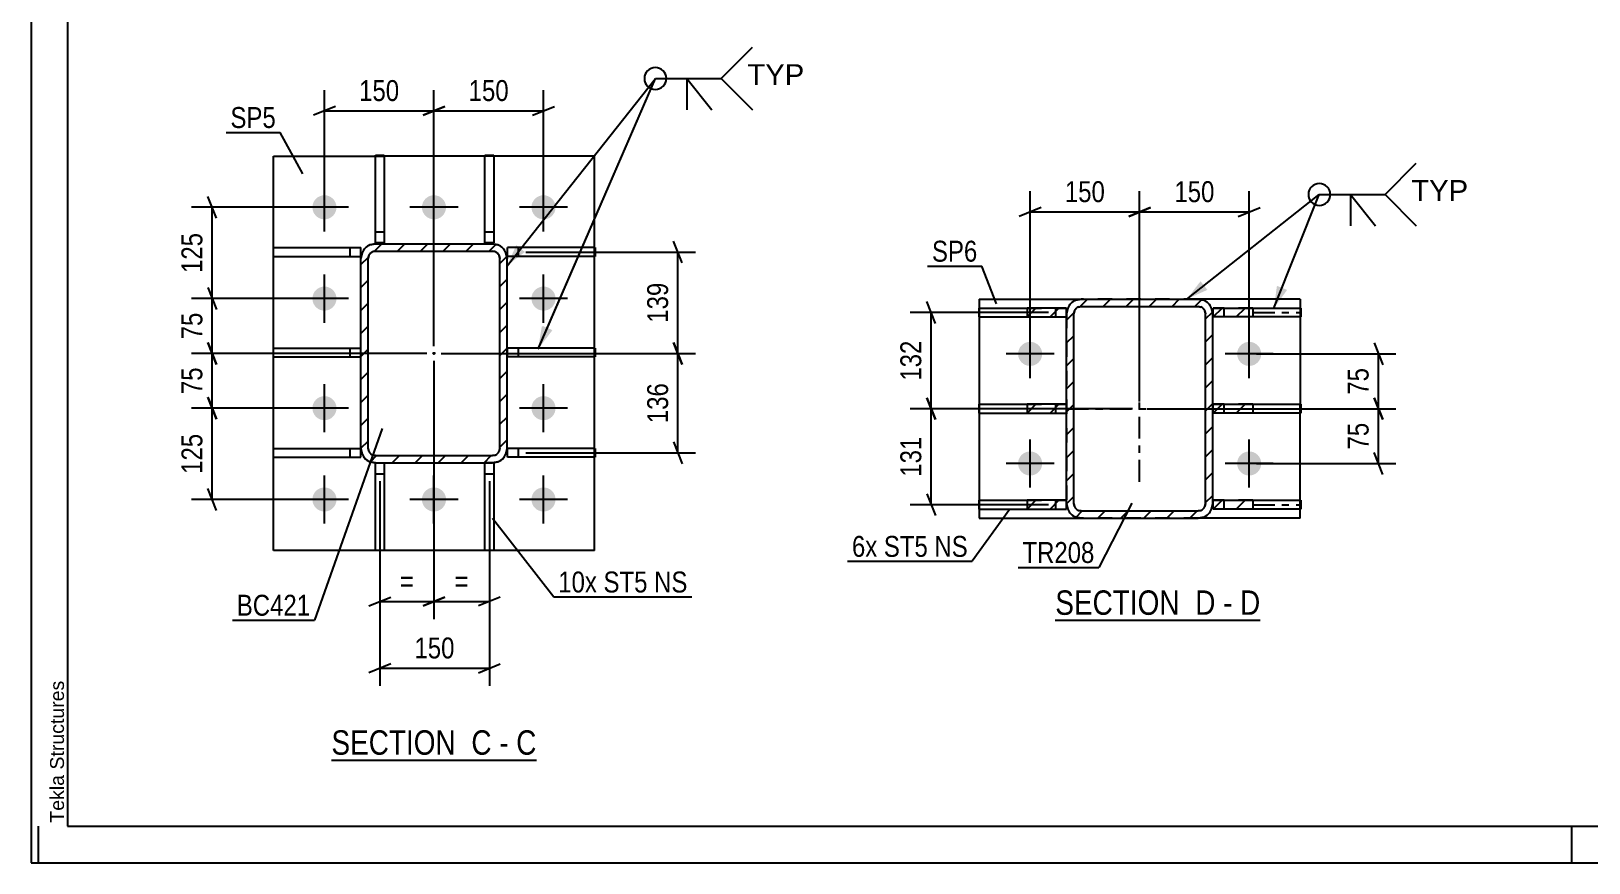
# Model space of a CAD drawing. Header units: millimetres. Extents: x -76 to 765, y -395 to 199.
# Drawn here: x -76 to 137.3, y -395 to -281.1 of the extents above; entities that cross this region are included whole.
import ezdxf

# ---------------------------------------------------------------- set-up
doc = ezdxf.new("R2010")
doc.units = ezdxf.units.MM
doc.linetypes.add('DXK_LINE_DOT2', pattern=[3.9198, 1.9599, -1.9599])
doc.linetypes.add('DXK_LINE_DOT3', pattern=[5.9187, 2.979, -0.9799, 0.9799, -0.9799])
doc.styles.add('Arial', font='ARIAL.TTF', dxfattribs={"height": 0.2})
doc.styles.add('Arial Narrow', font='ARIALN.TTF', dxfattribs={"height": 0.2})

# ---------------------------------------------------------------- blocks, each defined once
blk = doc.blocks.new('Unknown-761551795-18 - 3110')
at = {"color": 6, "linetype": 'Continuous'}
blk.add_line((64.21, -361.8), (92.28, -361.8), dxfattribs=at)
at = {"color": 0, "linetype": 'Continuous'}
blk.add_wipeout([(82.32, -361.05), (82.32, -357.55), (64.21, -357.55), (64.21, -361.05)], dxfattribs=at)
at = {"color": 7, "linetype": 'Continuous', "style": 'Arial Narrow'}
blk.add_text('SECTION ', height=3.34, dxfattribs=at).set_placement((64.21, -361.05))
at = {"color": 0, "linetype": 'Continuous'}
blk.add_wipeout([(86.14, -361.05), (86.14, -357.55), (83.37, -357.55), (83.37, -361.05)], dxfattribs=at)
at = {"color": 7, "linetype": 'Continuous', "style": 'Arial Narrow'}
blk.add_text('D', height=3.34, dxfattribs=at).set_placement((83.37, -361.05))
at = {"color": 0, "linetype": 'Continuous'}
blk.add_wipeout([(88.46, -361.05), (88.46, -357.55), (87.19, -357.55), (87.19, -361.05)], dxfattribs=at)
at = {"color": 7, "linetype": 'Continuous', "style": 'Arial Narrow'}
blk.add_text('-', height=3.34, dxfattribs=at).set_placement((87.19, -361.05))
at = {"color": 0, "linetype": 'Continuous'}
blk.add_wipeout([(92.28, -361.05), (92.28, -357.55), (89.51, -357.55), (89.51, -361.05)], dxfattribs=at)
at = {"color": 7, "linetype": 'Continuous', "style": 'Arial Narrow'}
blk.add_text('D', height=3.34, dxfattribs=at).set_placement((89.51, -361.05))
blk = doc.blocks.new('Unknown-761551795-1132')
at = {"color": 5, "linetype": 'Continuous'}
for p, q in [((-76.05, 199), (-76.05, -395)), ((-71.05, 194), (-71.05, -390)), ((-75.05, -395), (-75.05, -390)), ((-71.05, -390), (759.95, -390)), ((134.95, -395), (134.95, -390)), ((-76.05, -395), (764.95, -395))]:
    blk.add_line(p, q, dxfattribs=at)
at = {"color": 174, "linetype": 'Continuous', "style": 'Arial'}
blk.add_text('Tekla Structures', height=1.9102, rotation=90, dxfattribs=at).set_placement((-71.55, -389.5))
blk = doc.blocks.new('Unknown-761551795-13 - 4339')
at = {"color": 6, "linetype": 'Continuous'}
blk.add_line((-34.92, -380.95), (-6.85, -380.95), dxfattribs=at)
at = {"color": 0, "linetype": 'Continuous'}
blk.add_wipeout([(-16.81, -380.2), (-16.81, -376.7), (-34.92, -376.7), (-34.92, -380.2)], dxfattribs=at)
at = {"color": 7, "linetype": 'Continuous', "style": 'Arial Narrow'}
blk.add_text('SECTION ', height=3.34, dxfattribs=at).set_placement((-34.92, -380.2))
at = {"color": 0, "linetype": 'Continuous'}
blk.add_wipeout([(-12.99, -380.2), (-12.99, -376.7), (-15.76, -376.7), (-15.76, -380.2)], dxfattribs=at)
at = {"color": 7, "linetype": 'Continuous', "style": 'Arial Narrow'}
blk.add_text('C', height=3.34, dxfattribs=at).set_placement((-15.76, -380.2))
at = {"color": 0, "linetype": 'Continuous'}
blk.add_wipeout([(-10.67, -380.2), (-10.67, -376.7), (-11.94, -376.7), (-11.94, -380.2)], dxfattribs=at)
at = {"color": 7, "linetype": 'Continuous', "style": 'Arial Narrow'}
blk.add_text('-', height=3.34, dxfattribs=at).set_placement((-11.94, -380.2))
at = {"color": 0, "linetype": 'Continuous'}
blk.add_wipeout([(-6.85, -380.2), (-6.85, -376.7), (-9.62, -376.7), (-9.62, -380.2)], dxfattribs=at)
at = {"color": 7, "linetype": 'Continuous', "style": 'Arial Narrow'}
blk.add_text('C', height=3.34, dxfattribs=at).set_placement((-9.62, -380.2))
blk = doc.blocks.new('Part-761551795-3158 - 3110')
at = {"linetype": 'Continuous'}
h = blk.add_hatch(dxfattribs=at)
h.set_pattern_fill('', scale=0.7, style=0, pattern_type=0)
h.set_pattern_definition([(45, (85.843, -333.4234), (-1.57154, 1.57154), [])])
h.paths.add_polyline_path([(85.84, -332.22), (85.84, -333.42), (91.27, -333.42), (91.27, -332.22)])
at = {"color": 7, "linetype": 'DXK_LINE_DOT2'}
for p, q in [((85.84, -333.42), (85.84, -332.22)), ((91.27, -332.22), (85.84, -332.22)), ((87.34, -333.42), (87.34, -332.22)), ((91.27, -333.42), (85.84, -333.42))]:
    blk.add_line(p, q, dxfattribs=at)
at = {"color": 2, "linetype": 'Continuous'}
for p, q in [((85.84, -333.42), (85.84, -332.22)), ((85.84, -332.22), (91.27, -332.22)), ((91.27, -332.22), (97.84, -332.22)), ((91.27, -332.22), (91.27, -333.42)), ((97.84, -332.22), (97.84, -333.42)), ((91.27, -333.42), (85.84, -333.42)), ((97.84, -333.42), (91.27, -333.42))]:
    blk.add_line(p, q, dxfattribs=at)
blk = doc.blocks.new('Part-761551795-3148 - 3110')
at = {"linetype": 'Continuous'}
h = blk.add_hatch(dxfattribs=at)
h.set_pattern_fill('', scale=0.7, style=0, pattern_type=0)
h.set_pattern_definition([(45, (85.843, -346.5734), (-1.57154, 1.57154), [])])
h.paths.add_polyline_path([(85.84, -345.37), (85.84, -346.57), (91.27, -346.57), (91.27, -345.37)])
at = {"color": 7, "linetype": 'DXK_LINE_DOT2'}
for p, q in [((85.84, -346.57), (85.84, -345.37)), ((91.27, -345.37), (85.84, -345.37)), ((87.34, -346.57), (87.34, -345.37)), ((91.27, -346.57), (85.84, -346.57))]:
    blk.add_line(p, q, dxfattribs=at)
at = {"color": 2, "linetype": 'Continuous'}
for p, q in [((85.84, -346.57), (85.84, -345.37)), ((85.84, -345.37), (91.27, -345.37)), ((91.27, -345.37), (97.84, -345.37)), ((91.27, -345.37), (91.27, -346.57)), ((97.84, -345.37), (97.84, -346.57)), ((91.27, -346.57), (85.84, -346.57)), ((97.84, -346.57), (91.27, -346.57))]:
    blk.add_line(p, q, dxfattribs=at)
at = {"color": 7, "linetype": 'DXK_LINE_DOT3'}
for p, q in [((85.84, -345.97), (85.84, -345.97)), ((91.27, -345.97), (97.84, -345.97))]:
    blk.add_line(p, q, dxfattribs=at)
blk = doc.blocks.new('Part-761551795-3153 - 3110')
at = {"linetype": 'Continuous'}
h = blk.add_hatch(dxfattribs=at)
h.set_pattern_fill('', scale=0.7, style=0, pattern_type=0)
h.set_pattern_definition([(45, (85.843, -320.2734), (-1.57154, 1.57154), [])])
h.paths.add_polyline_path([(85.84, -319.07), (85.84, -320.27), (91.27, -320.27), (91.27, -319.07)])
at = {"color": 7, "linetype": 'DXK_LINE_DOT2'}
for p, q in [((85.84, -320.27), (85.84, -319.07)), ((91.27, -319.07), (85.84, -319.07)), ((87.34, -320.27), (87.34, -319.07)), ((91.27, -320.27), (85.84, -320.27))]:
    blk.add_line(p, q, dxfattribs=at)
at = {"color": 2, "linetype": 'Continuous'}
for p, q in [((85.84, -320.27), (85.84, -319.07)), ((85.84, -319.07), (91.27, -319.07)), ((91.27, -319.07), (97.84, -319.07)), ((91.27, -319.07), (91.27, -320.27)), ((97.84, -319.07), (97.84, -320.27)), ((91.27, -320.27), (85.84, -320.27)), ((97.84, -320.27), (91.27, -320.27))]:
    blk.add_line(p, q, dxfattribs=at)
at = {"color": 7, "linetype": 'DXK_LINE_DOT3'}
for p, q in [((85.84, -319.67), (85.84, -319.67)), ((91.27, -319.67), (97.84, -319.67))]:
    blk.add_line(p, q, dxfattribs=at)
blk = doc.blocks.new('Part-761551795-3163 - 3110')
at = {"linetype": 'Continuous'}
h = blk.add_hatch(dxfattribs=at)
h.set_pattern_fill('', scale=0.7, style=0, pattern_type=0)
h.set_pattern_definition([(45, (60.3393, -346.5734), (-1.57154, 1.57154), [])])
h.paths.add_polyline_path([(60.34, -345.37), (60.34, -346.57), (65.76, -346.57), (65.76, -345.37)])
at = {"color": 2, "linetype": 'Continuous'}
for p, q in [((53.76, -345.37), (60.34, -345.37)), ((53.76, -346.57), (53.76, -345.37)), ((65.76, -345.37), (60.34, -345.37)), ((60.34, -345.37), (60.34, -346.57)), ((65.76, -346.57), (65.76, -345.37)), ((53.76, -346.57), (60.34, -346.57)), ((60.34, -346.57), (65.76, -346.57))]:
    blk.add_line(p, q, dxfattribs=at)
at = {"color": 7, "linetype": 'DXK_LINE_DOT2'}
for p, q in [((60.34, -345.37), (65.76, -345.37)), ((64.26, -346.57), (64.26, -345.37)), ((65.76, -346.57), (65.76, -345.37)), ((60.34, -346.57), (65.76, -346.57))]:
    blk.add_line(p, q, dxfattribs=at)
at = {"color": 7, "linetype": 'DXK_LINE_DOT3'}
for p, q in [((60.34, -345.97), (53.76, -345.97)), ((65.76, -345.97), (65.76, -345.97))]:
    blk.add_line(p, q, dxfattribs=at)
blk = doc.blocks.new('Part-761551795-3224 - 3110')
at = {"linetype": 'Continuous'}
h = blk.add_hatch(dxfattribs=at)
h.set_pattern_fill('', scale=0.7, style=0, pattern_type=0)
h.set_pattern_definition([(45, (65.763, -345.831), (-1.57154, 1.57154), [])])
h.paths.add_polyline_path([(65.76, -319.83), (65.76, -345.83), (65.92, -346.6), (66.35, -347.25), (67, -347.68), (67.76, -347.83), (83.76, -347.83), (84.53, -347.68), (85.18, -347.25), (85.61, -346.6), (85.76, -345.83), (85.76, -319.83), (85.61, -319.07), (85.18, -318.42), (84.53, -317.98), (83.76, -317.83), (67.76, -317.83), (67, -317.98), (66.35, -318.42), (65.92, -319.07)])
h.paths.add_polyline_path([(67.06, -319.12), (67.38, -318.91), (67.76, -318.83), (83.76, -318.83), (84.15, -318.91), (84.47, -319.12), (84.69, -319.45), (84.76, -319.83), (84.76, -345.83), (84.69, -346.21), (84.47, -346.54), (84.15, -346.75), (83.76, -346.83), (67.76, -346.83), (67.38, -346.75), (67.06, -346.54), (66.84, -346.21), (66.76, -345.83), (66.76, -319.83), (66.84, -319.45)])
at = {"color": 7, "linetype": 'DXK_LINE_DOT2'}
for p, q in [((67, -317.98), (67.76, -317.83)), ((67.76, -317.83), (83.76, -317.83)), ((83.76, -317.83), (84.53, -317.98)), ((65.76, -319.83), (65.92, -319.07)), ((65.76, -319.83), (65.76, -345.83)), ((66.84, -319.45), (66.76, -319.83)), ((66.76, -345.83), (66.76, -319.83)), ((67.76, -318.83), (67.38, -318.91)), ((67.76, -318.83), (83.76, -318.83)), ((84.15, -318.91), (83.76, -318.83)), ((84.76, -319.83), (84.69, -319.45)), ((84.76, -345.83), (84.76, -319.83)), ((85.61, -319.07), (85.76, -319.83)), ((85.76, -345.83), (85.76, -319.83)), ((65.92, -346.6), (65.76, -345.83)), ((66.76, -345.83), (66.84, -346.21)), ((67.76, -347.83), (67, -347.68)), ((67.38, -346.75), (67.76, -346.83)), ((67.76, -346.83), (83.76, -346.83)), ((83.76, -346.83), (84.15, -346.75)), ((84.53, -347.68), (83.76, -347.83)), ((84.69, -346.21), (84.76, -345.83)), ((85.76, -345.83), (85.61, -346.6)), ((67.76, -347.83), (83.76, -347.83))]:
    blk.add_line(p, q, dxfattribs=at)
at = {"color": 2, "linetype": 'Continuous'}
for p, q in [((67.76, -317.83), (67, -317.98)), ((67.76, -317.83), (83.76, -317.83)), ((84.53, -317.98), (83.76, -317.83)), ((65.92, -319.07), (65.76, -319.83)), ((65.76, -345.83), (65.76, -319.83)), ((66.76, -319.83), (66.84, -319.45)), ((66.76, -345.83), (66.76, -319.83)), ((67.38, -318.91), (67.76, -318.83)), ((67.76, -318.83), (83.76, -318.83)), ((83.76, -318.83), (84.15, -318.91)), ((84.69, -319.45), (84.76, -319.83)), ((84.76, -345.83), (84.76, -319.83)), ((85.76, -319.83), (85.61, -319.07)), ((85.76, -345.83), (85.76, -319.83)), ((65.76, -345.83), (65.92, -346.6)), ((66.84, -346.21), (66.76, -345.83)), ((67, -347.68), (67.76, -347.83)), ((67.76, -346.83), (67.38, -346.75)), ((67.76, -346.83), (83.76, -346.83)), ((84.15, -346.75), (83.76, -346.83)), ((83.76, -347.83), (84.53, -347.68)), ((84.76, -345.83), (84.69, -346.21)), ((85.61, -346.6), (85.76, -345.83)), ((67.76, -347.83), (83.76, -347.83))]:
    blk.add_line(p, q, dxfattribs=at)
at = {"color": 7, "linetype": 'DXK_LINE_DOT3'}
for p, q in [((75.76, -342.83), (75.76, -322.83)), ((65.76, -332.83), (85.76, -332.83))]:
    blk.add_line(p, q, dxfattribs=at)
at = {"color": 7, "linetype": 'DXK_LINE_DOT2'}
for centre, radius, start, end in [((67.76, -319.83), 2, 112.5, 157.5), ((67.76, -319.83), 1, 112.5, 157.5), ((83.76, -319.83), 1, 22.5, 67.5), ((83.76, -319.83), 2, 22.5, 67.5), ((67.76, -345.83), 2, 202.5, 247.5), ((67.76, -345.83), 1, 202.5, 247.5), ((83.76, -345.83), 1, 292.5, 337.5), ((83.76, -345.83), 2, 292.5, 337.5)]:
    blk.add_arc(centre, radius, start, end, dxfattribs=at)
at = {"color": 2, "linetype": 'Continuous'}
for centre, radius, start, end in [((67.76, -319.83), 2, 112.5, 157.5), ((67.76, -319.83), 1, 112.5, 157.5), ((83.76, -319.83), 1, 22.5, 67.5), ((83.76, -319.83), 2, 22.5, 67.5), ((67.76, -345.83), 2, 202.5, 247.5), ((67.76, -345.83), 1, 202.5, 247.5), ((83.76, -345.83), 1, 292.5, 337.5), ((83.76, -345.83), 2, 292.5, 337.5)]:
    blk.add_arc(centre, radius, start, end, dxfattribs=at)
blk = doc.blocks.new('Part-761551795-3168 - 3110')
at = {"linetype": 'Continuous'}
h = blk.add_hatch(dxfattribs=at)
h.set_pattern_fill('', scale=0.7, style=0, pattern_type=0)
h.set_pattern_definition([(45, (60.3393, -320.2734), (-1.57154, 1.57154), [])])
h.paths.add_polyline_path([(60.34, -319.07), (60.34, -320.27), (65.76, -320.27), (65.76, -319.07)])
at = {"color": 2, "linetype": 'Continuous'}
for p, q in [((53.76, -319.07), (60.34, -319.07)), ((53.76, -320.27), (53.76, -319.07)), ((65.76, -319.07), (60.34, -319.07)), ((60.34, -319.07), (60.34, -320.27)), ((65.76, -320.27), (65.76, -319.07)), ((53.76, -320.27), (60.34, -320.27)), ((60.34, -320.27), (65.76, -320.27))]:
    blk.add_line(p, q, dxfattribs=at)
at = {"color": 7, "linetype": 'DXK_LINE_DOT3'}
for p, q in [((60.34, -319.67), (53.76, -319.67)), ((65.76, -319.67), (65.76, -319.67))]:
    blk.add_line(p, q, dxfattribs=at)
at = {"color": 7, "linetype": 'DXK_LINE_DOT2'}
for p, q in [((60.34, -319.07), (65.76, -319.07)), ((64.26, -320.27), (64.26, -319.07)), ((65.76, -320.27), (65.76, -319.07)), ((60.34, -320.27), (65.76, -320.27))]:
    blk.add_line(p, q, dxfattribs=at)
blk = doc.blocks.new('Part-761551795-3173 - 3110')
at = {"linetype": 'Continuous'}
h = blk.add_hatch(dxfattribs=at)
h.set_pattern_fill('', scale=0.7, style=0, pattern_type=0)
h.set_pattern_definition([(45, (60.3393, -333.4234), (-1.57154, 1.57154), [])])
h.paths.add_polyline_path([(60.34, -332.22), (60.34, -333.42), (65.76, -333.42), (65.76, -332.22)])
at = {"color": 2, "linetype": 'Continuous'}
for p, q in [((53.76, -332.22), (60.34, -332.22)), ((53.76, -333.42), (53.76, -332.22)), ((65.76, -332.22), (60.34, -332.22)), ((60.34, -332.22), (60.34, -333.42)), ((65.76, -333.42), (65.76, -332.22)), ((53.76, -333.42), (60.34, -333.42)), ((60.34, -333.42), (65.76, -333.42))]:
    blk.add_line(p, q, dxfattribs=at)
at = {"color": 7, "linetype": 'DXK_LINE_DOT2'}
for p, q in [((60.34, -332.22), (65.76, -332.22)), ((64.26, -333.42), (64.26, -332.22)), ((65.76, -333.42), (65.76, -332.22)), ((60.34, -333.42), (65.76, -333.42))]:
    blk.add_line(p, q, dxfattribs=at)
blk = doc.blocks.new('Part-761551795-3251 - 3110')
at = {"color": 2, "linetype": 'Continuous'}
for p, q in [((53.76, -317.83), (53.76, -347.83)), ((53.76, -317.83), (67.76, -317.83)), ((97.76, -317.83), (83.76, -317.83)), ((97.76, -317.83), (97.76, -319.07)), ((97.76, -320.27), (97.76, -332.22)), ((97.76, -345.37), (97.76, -333.42)), ((97.76, -347.83), (97.76, -346.57)), ((53.76, -347.83), (67.76, -347.83)), ((97.76, -347.83), (83.76, -347.83))]:
    blk.add_line(p, q, dxfattribs=at)
at = {"color": 7, "linetype": 'DXK_LINE_DOT2'}
for p, q in [((83.76, -317.83), (67.76, -317.83)), ((97.76, -317.83), (97.76, -333.42)), ((97.76, -319.07), (97.76, -320.27)), ((97.76, -333.42), (97.76, -332.22)), ((97.76, -346.57), (97.76, -345.37)), ((83.76, -347.83), (67.76, -347.83))]:
    blk.add_line(p, q, dxfattribs=at)
blk = doc.blocks.new('Bolt-761551795-3253 - 3110')
at = {"linetype": 'Continuous'}
for points in [[(59.11, -325.33, -1), (62.41, -325.33, -1)], [(89.11, -325.33, -1), (92.41, -325.33, -1)], [(59.11, -340.33, -1), (62.41, -340.33, -1)], [(89.11, -340.33, -1), (92.41, -340.33, -1)]]:
    blk.add_hatch(color=1, dxfattribs=at).paths.add_polyline_path(points)
at = {"color": 1, "linetype": 'Continuous'}
for p, q in [((60.76, -328.63), (60.76, -322.03)), ((90.76, -328.63), (90.76, -322.03)), ((64.06, -325.33), (57.46, -325.33)), ((94.06, -325.33), (87.46, -325.33)), ((60.76, -343.63), (60.76, -337.03)), ((90.76, -343.63), (90.76, -337.03)), ((64.06, -340.33), (57.46, -340.33)), ((94.06, -340.33), (87.46, -340.33))]:
    blk.add_line(p, q, dxfattribs=at)
blk = doc.blocks.new('Part-761551795-4386 - 4339')
at = {"color": 2, "linetype": 'Continuous'}
for p, q in [((-28.9, -352.26), (-28.9, -340.26)), ((-28.9, -340.26), (-28.88, -340.26)), ((-27.7, -340.26), (-27.7, -352.26)), ((-27.7, -352.26), (-28.9, -352.26))]:
    blk.add_line(p, q, dxfattribs=at)
at = {"color": 7, "linetype": 'DXK_LINE_DOT2'}
for p, q in [((-28.9, -340.26), (-27.7, -340.26)), ((-28.9, -341.76), (-27.7, -341.76))]:
    blk.add_line(p, q, dxfattribs=at)
blk = doc.blocks.new('Bolt-761551795-4354 - 4339')
at = {"linetype": 'Continuous'}
for points in [[(-37.53, -305.26, -1), (-34.23, -305.26, -1)], [(-22.53, -305.26, -1), (-19.23, -305.26, -1)], [(-7.53, -305.26, -1), (-4.23, -305.26, -1)], [(-37.53, -317.76, -1), (-34.23, -317.76, -1)], [(-7.53, -317.76, -1), (-4.23, -317.76, -1)], [(-37.53, -332.76, -1), (-34.23, -332.76, -1)], [(-7.53, -332.76, -1), (-4.23, -332.76, -1)], [(-37.53, -345.26, -1), (-34.23, -345.26, -1)], [(-22.53, -345.26, -1), (-19.23, -345.26, -1)], [(-7.53, -345.26, -1), (-4.23, -345.26, -1)]]:
    blk.add_hatch(color=1, dxfattribs=at).paths.add_polyline_path(points)
at = {"color": 1, "linetype": 'Continuous'}
for p, q in [((-35.88, -308.56), (-35.88, -301.96)), ((-20.88, -308.56), (-20.88, -301.96)), ((-5.88, -308.56), (-5.88, -301.96)), ((-32.58, -305.26), (-39.18, -305.26)), ((-17.58, -305.26), (-24.18, -305.26)), ((-2.58, -305.26), (-9.18, -305.26)), ((-35.88, -321.06), (-35.88, -314.46)), ((-5.88, -321.06), (-5.88, -314.46)), ((-32.58, -317.76), (-39.18, -317.76)), ((-2.58, -317.76), (-9.18, -317.76)), ((-35.88, -336.06), (-35.88, -329.46)), ((-5.88, -336.06), (-5.88, -329.46)), ((-32.58, -332.76), (-39.18, -332.76)), ((-2.58, -332.76), (-9.18, -332.76)), ((-35.88, -348.56), (-35.88, -341.96)), ((-20.88, -348.56), (-20.88, -341.96)), ((-5.88, -348.56), (-5.88, -341.96)), ((-32.58, -345.26), (-39.18, -345.26)), ((-17.58, -345.26), (-24.18, -345.26)), ((-2.58, -345.26), (-9.18, -345.26))]:
    blk.add_line(p, q, dxfattribs=at)
blk = doc.blocks.new('Part-761551795-4420 - 4339')
at = {"color": 2, "linetype": 'Continuous'}
for p, q in [((1.2, -310.78), (-10.8, -310.78)), ((-10.8, -311.98), (-10.8, -310.78)), ((1.2, -310.78), (1.2, -311.98)), ((1.2, -311.98), (-10.8, -311.98))]:
    blk.add_line(p, q, dxfattribs=at)
at = {"color": 7, "linetype": 'DXK_LINE_DOT2'}
blk.add_line((-9.3, -311.98), (-9.3, -310.78), dxfattribs=at)
blk = doc.blocks.new('Part-761551795-4440 - 4339')
at = {"color": 2, "linetype": 'Continuous'}
for p, q in [((-42.88, -325.73), (-42.88, -324.53)), ((-42.88, -324.53), (-30.88, -324.53)), ((-42.88, -325.73), (-30.88, -325.73))]:
    blk.add_line(p, q, dxfattribs=at)
at = {"color": 7, "linetype": 'DXK_LINE_DOT2'}
for p, q in [((-32.38, -325.73), (-32.38, -324.53)), ((-30.88, -325.73), (-30.88, -324.53))]:
    blk.add_line(p, q, dxfattribs=at)
blk = doc.blocks.new('Part-761551795-4376 - 4339')
at = {"color": 2, "linetype": 'Continuous'}
for p, q in [((-28.9, -310.13), (-28.9, -298.13)), ((-28.9, -298.13), (-27.7, -298.13)), ((-27.7, -298.13), (-27.7, -310.13)), ((-27.7, -310.13), (-28.9, -310.13))]:
    blk.add_line(p, q, dxfattribs=at)
at = {"color": 7, "linetype": 'DXK_LINE_DOT2'}
blk.add_line((-28.9, -308.63), (-27.7, -308.63), dxfattribs=at)
blk = doc.blocks.new('Part-761551795-4360 - 4339')
at = {"color": 2, "linetype": 'Continuous'}
for p, q in [((-42.88, -352.26), (-42.88, -298.26)), ((-42.88, -298.26), (-28.9, -298.26)), ((-13.9, -298.26), (-27.7, -298.26)), ((1.12, -298.26), (-12.7, -298.26)), ((1.12, -310.78), (1.12, -298.26)), ((1.12, -324.53), (1.12, -311.98)), ((1.12, -338.28), (1.12, -325.73)), ((1.12, -352.26), (1.12, -339.48)), ((1.12, -352.26), (-42.88, -352.26))]:
    blk.add_line(p, q, dxfattribs=at)
at = {"color": 7, "linetype": 'DXK_LINE_DOT2'}
for p, q in [((-28.9, -298.26), (-27.7, -298.26)), ((-12.7, -298.26), (-13.9, -298.26)), ((1.12, -311.98), (1.12, -310.78)), ((1.12, -325.73), (1.12, -324.53)), ((1.12, -339.48), (1.12, -338.28))]:
    blk.add_line(p, q, dxfattribs=at)
blk = doc.blocks.new('Part-761551795-4381 - 4339')
at = {"color": 2, "linetype": 'Continuous'}
for p, q in [((-13.9, -310.13), (-13.9, -298.13)), ((-13.9, -298.13), (-12.7, -298.13)), ((-12.7, -298.13), (-12.7, -310.13)), ((-12.7, -310.13), (-13.9, -310.13))]:
    blk.add_line(p, q, dxfattribs=at)
at = {"color": 7, "linetype": 'DXK_LINE_DOT2'}
blk.add_line((-13.9, -308.63), (-12.7, -308.63), dxfattribs=at)
blk = doc.blocks.new('Part-761551795-4391 - 4339')
at = {"color": 2, "linetype": 'Continuous'}
for p, q in [((-13.9, -352.26), (-13.9, -340.26)), ((-12.7, -340.26), (-12.88, -340.26)), ((-12.7, -340.26), (-12.7, -352.26)), ((-12.7, -352.26), (-13.9, -352.26))]:
    blk.add_line(p, q, dxfattribs=at)
at = {"color": 7, "linetype": 'DXK_LINE_DOT2'}
for p, q in [((-12.88, -340.26), (-13.9, -340.26)), ((-13.9, -341.76), (-12.7, -341.76))]:
    blk.add_line(p, q, dxfattribs=at)
blk = doc.blocks.new('Part-761551795-4397 - 4339')
at = {"linetype": 'Continuous'}
h = blk.add_hatch(dxfattribs=at)
h.set_pattern_fill('', scale=0.7, style=0, pattern_type=0)
h.set_pattern_definition([(45, (-30.8833, -338.2566), (-1.57154, 1.57154), [])])
h.paths.add_polyline_path([(-30.88, -312.26), (-30.88, -338.26), (-30.73, -339.02), (-30.3, -339.67), (-29.65, -340.1), (-28.88, -340.26), (-12.88, -340.26), (-12.12, -340.1), (-11.47, -339.67), (-11.04, -339.02), (-10.88, -338.26), (-10.88, -312.26), (-11.04, -311.49), (-11.47, -310.84), (-12.12, -310.41), (-12.88, -310.26), (-28.88, -310.26), (-29.65, -310.41), (-30.3, -310.84), (-30.73, -311.49)])
h.paths.add_polyline_path([(-29.59, -311.55), (-29.27, -311.33), (-28.88, -311.26), (-12.88, -311.26), (-12.5, -311.33), (-12.18, -311.55), (-11.96, -311.87), (-11.88, -312.26), (-11.88, -338.26), (-11.96, -338.64), (-12.18, -338.96), (-12.5, -339.18), (-12.88, -339.26), (-28.88, -339.26), (-29.27, -339.18), (-29.59, -338.96), (-29.81, -338.64), (-29.88, -338.26), (-29.88, -312.26), (-29.81, -311.87)])
blk.add_hatch(color=30, dxfattribs=at).paths.add_polyline_path([(-20.88, -325.36, -1), (-20.88, -325.16, -1)])
at = {"color": 7, "linetype": 'DXK_LINE_DOT2'}
for p, q in [((-29.65, -310.41), (-28.88, -310.26)), ((-28.88, -311.26), (-29.27, -311.33)), ((-28.88, -310.26), (-12.88, -310.26)), ((-28.88, -311.26), (-12.88, -311.26)), ((-12.88, -310.26), (-12.12, -310.41)), ((-12.5, -311.33), (-12.88, -311.26)), ((-30.88, -312.26), (-30.73, -311.49)), ((-30.88, -338.26), (-30.88, -312.26)), ((-29.81, -311.87), (-29.88, -312.26)), ((-29.88, -338.26), (-29.88, -312.26)), ((-11.88, -312.26), (-11.96, -311.87)), ((-11.88, -338.26), (-11.88, -312.26)), ((-11.04, -311.49), (-10.88, -312.26)), ((-10.88, -338.26), (-10.88, -312.26)), ((-30.73, -339.02), (-30.88, -338.26)), ((-29.88, -338.26), (-29.81, -338.64)), ((-11.96, -338.64), (-11.88, -338.26)), ((-10.88, -338.26), (-11.04, -339.02)), ((-28.88, -340.26), (-29.65, -340.1)), ((-29.27, -339.18), (-28.88, -339.26)), ((-28.88, -339.26), (-12.88, -339.26)), ((-28.88, -340.26), (-12.88, -340.26)), ((-12.88, -339.26), (-12.5, -339.18)), ((-12.12, -340.1), (-12.88, -340.26))]:
    blk.add_line(p, q, dxfattribs=at)
at = {"color": 2, "linetype": 'Continuous'}
for p, q in [((-28.88, -310.26), (-29.65, -310.41)), ((-29.27, -311.33), (-28.88, -311.26)), ((-28.88, -310.26), (-12.88, -310.26)), ((-28.88, -311.26), (-12.88, -311.26)), ((-12.12, -310.41), (-12.88, -310.26)), ((-12.88, -311.26), (-12.5, -311.33)), ((-30.73, -311.49), (-30.88, -312.26)), ((-30.88, -338.26), (-30.88, -312.26)), ((-29.88, -312.26), (-29.81, -311.87)), ((-29.88, -338.26), (-29.88, -312.26)), ((-11.96, -311.87), (-11.88, -312.26)), ((-11.88, -338.26), (-11.88, -312.26)), ((-10.88, -312.26), (-11.04, -311.49)), ((-10.88, -338.26), (-10.88, -312.26)), ((-30.88, -338.26), (-30.73, -339.02)), ((-29.81, -338.64), (-29.88, -338.26)), ((-11.88, -338.26), (-11.96, -338.64)), ((-11.04, -339.02), (-10.88, -338.26)), ((-29.65, -340.1), (-28.88, -340.26)), ((-28.88, -339.26), (-29.27, -339.18)), ((-28.88, -339.26), (-12.88, -339.26)), ((-28.88, -340.26), (-12.88, -340.26)), ((-12.5, -339.18), (-12.88, -339.26)), ((-12.88, -340.26), (-12.12, -340.1))]:
    blk.add_line(p, q, dxfattribs=at)
at = {"color": 7, "linetype": 'DXK_LINE_DOT3'}
blk.add_line((-20.88, -325.26), (-20.88, -325.26), dxfattribs=at)
at = {"color": 30, "linetype": 'DXK_LINE_DOT3'}
blk.add_line((-20.88, -325.26), (-20.88, -325.26), dxfattribs=at)
at = {"color": 30, "linetype": 'Continuous'}
blk.add_circle((-20.88, -325.26), 0.1, dxfattribs=at)
at = {"color": 7, "linetype": 'DXK_LINE_DOT2'}
for centre, radius, start, end in [((-28.88, -312.26), 2, 112.5, 157.5), ((-28.88, -312.26), 1, 112.5, 157.5), ((-12.88, -312.26), 1, 22.5, 67.5), ((-12.88, -312.26), 2, 22.5, 67.5), ((-28.88, -338.26), 2, 202.5, 247.5), ((-28.88, -338.26), 1, 202.5, 247.5), ((-12.88, -338.26), 1, 292.5, 337.5), ((-12.88, -338.26), 2, 292.5, 337.5)]:
    blk.add_arc(centre, radius, start, end, dxfattribs=at)
at = {"color": 2, "linetype": 'Continuous'}
for centre, radius, start, end in [((-28.88, -312.26), 2, 112.5, 157.5), ((-28.88, -312.26), 1, 112.5, 157.5), ((-12.88, -312.26), 1, 22.5, 67.5), ((-12.88, -312.26), 2, 22.5, 67.5), ((-28.88, -338.26), 2, 202.5, 247.5), ((-28.88, -338.26), 1, 202.5, 247.5), ((-12.88, -338.26), 1, 292.5, 337.5), ((-12.88, -338.26), 2, 292.5, 337.5)]:
    blk.add_arc(centre, radius, start, end, dxfattribs=at)
blk = doc.blocks.new('Part-761551795-4415 - 4339')
at = {"color": 2, "linetype": 'Continuous'}
for p, q in [((1.2, -338.28), (-10.8, -338.28)), ((-10.8, -339.48), (-10.8, -338.28)), ((1.2, -338.28), (1.2, -339.48)), ((1.2, -339.48), (-10.8, -339.48))]:
    blk.add_line(p, q, dxfattribs=at)
at = {"color": 7, "linetype": 'DXK_LINE_DOT2'}
blk.add_line((-9.3, -339.48), (-9.3, -338.28), dxfattribs=at)
blk = doc.blocks.new('Part-761551795-4425 - 4339')
at = {"color": 2, "linetype": 'Continuous'}
for p, q in [((1.2, -324.53), (-10.8, -324.53)), ((-10.8, -325.73), (-10.8, -324.53)), ((1.2, -325.73), (-10.8, -325.73)), ((1.2, -324.53), (1.2, -325.73))]:
    blk.add_line(p, q, dxfattribs=at)
at = {"color": 7, "linetype": 'DXK_LINE_DOT2'}
blk.add_line((-9.3, -325.73), (-9.3, -324.53), dxfattribs=at)
blk = doc.blocks.new('Part-761551795-4430 - 4339')
at = {"color": 2, "linetype": 'Continuous'}
for p, q in [((-42.88, -339.48), (-42.88, -338.28)), ((-42.88, -338.28), (-30.88, -338.28)), ((-30.88, -339.48), (-30.88, -338.28)), ((-42.88, -339.48), (-30.88, -339.48))]:
    blk.add_line(p, q, dxfattribs=at)
at = {"color": 7, "linetype": 'DXK_LINE_DOT2'}
blk.add_line((-32.38, -339.48), (-32.38, -338.28), dxfattribs=at)
blk = doc.blocks.new('Part-761551795-4435 - 4339')
at = {"color": 2, "linetype": 'Continuous'}
for p, q in [((-42.88, -311.98), (-42.88, -310.78)), ((-42.88, -310.78), (-30.88, -310.78)), ((-30.88, -311.98), (-30.88, -310.78)), ((-42.88, -311.98), (-30.88, -311.98))]:
    blk.add_line(p, q, dxfattribs=at)
at = {"color": 7, "linetype": 'DXK_LINE_DOT2'}
blk.add_line((-32.38, -311.98), (-32.38, -310.78), dxfattribs=at)
blk = doc.blocks.new('StraightDimension-761551795-3286 - 3110')
at = {"color": 7, "linetype": 'Continuous'}
for p, q in [((107.86, -331.33), (109.06, -334.33)), ((76.76, -332.83), (110.86, -332.83)), ((108.46, -340.33), (108.46, -332.83)), ((109.06, -341.83), (107.86, -338.83)), ((91.76, -340.33), (110.86, -340.33))]:
    blk.add_line(p, q, dxfattribs=at)
at = {"color": 0}
blk.add_wipeout([(107.71, -334.15), (103.51, -334.15), (103.51, -339.01), (107.71, -339.01)], dxfattribs=at)
at = {"color": 3, "style": 'Arial Narrow'}
blk.add_text('75', height=2.863, rotation=90.0002, dxfattribs=at).set_placement((107.11, -338.41))
blk = doc.blocks.new('StraightDimension-761551795-3341 - 3110')
at = {"color": 7, "linetype": 'Continuous'}
for p, q in [((60.76, -324.33), (60.76, -303.05)), ((75.76, -331.83), (75.76, -303.05)), ((62.26, -305.3), (59.26, -306.5)), ((60.76, -305.9), (75.76, -305.9)), ((74.26, -306.5), (77.26, -305.3))]:
    blk.add_line(p, q, dxfattribs=at)
at = {"color": 0}
blk.add_wipeout([(71.61, -305.15), (71.61, -300.95), (64.92, -300.95), (64.92, -305.15)], dxfattribs=at)
at = {"color": 3, "style": 'Arial Narrow'}
blk.add_text('150', height=2.863, dxfattribs=at).set_placement((65.52, -304.55))
blk = doc.blocks.new('StraightDimension-761551795-3257 - 3110')
at = {"color": 7, "linetype": 'Continuous'}
for p, q in [((47.8, -334.33), (46.6, -331.33)), ((74.76, -332.83), (44.35, -332.83)), ((47.2, -345.97), (47.2, -332.83)), ((46.6, -344.47), (47.8, -347.47)), ((63.26, -345.97), (44.35, -345.97))]:
    blk.add_line(p, q, dxfattribs=at)
at = {"color": 0}
blk.add_wipeout([(46.45, -336.06), (42.25, -336.06), (42.25, -342.74), (46.45, -342.74)], dxfattribs=at)
at = {"color": 3, "style": 'Arial Narrow'}
blk.add_text('131', height=2.863, rotation=90.0002, dxfattribs=at).set_placement((45.85, -342.14))
blk = doc.blocks.new('StraightDimension-761551795-3271 - 3110')
at = {"color": 7, "linetype": 'Continuous'}
for p, q in [((63.26, -319.67), (44.35, -319.67)), ((47.8, -321.17), (46.6, -318.17)), ((47.2, -332.83), (47.2, -319.67)), ((46.6, -331.33), (47.8, -334.33)), ((74.76, -332.83), (44.35, -332.83))]:
    blk.add_line(p, q, dxfattribs=at)
at = {"color": 0}
blk.add_wipeout([(46.45, -322.91), (42.25, -322.91), (42.25, -329.59), (46.45, -329.59)], dxfattribs=at)
at = {"color": 3, "style": 'Arial Narrow'}
blk.add_text('132', height=2.863, rotation=90.0002, dxfattribs=at).set_placement((45.85, -328.99))
blk = doc.blocks.new('StraightDimension-761551795-3285 - 3110')
at = {"color": 7, "linetype": 'Continuous'}
for p, q in [((107.86, -323.83), (109.06, -326.83)), ((91.76, -325.33), (110.86, -325.33)), ((108.46, -332.83), (108.46, -325.33)), ((109.06, -334.33), (107.86, -331.33)), ((76.76, -332.83), (110.86, -332.83))]:
    blk.add_line(p, q, dxfattribs=at)
at = {"color": 0}
blk.add_wipeout([(107.71, -326.65), (103.51, -326.65), (103.51, -331.51), (107.71, -331.51)], dxfattribs=at)
at = {"color": 3, "style": 'Arial Narrow'}
blk.add_text('75', height=2.863, rotation=90.0002, dxfattribs=at).set_placement((107.11, -330.91))
blk = doc.blocks.new('StraightDimension-761551795-3340 - 3110')
at = {"color": 7, "linetype": 'Continuous'}
for p, q in [((75.76, -331.83), (75.76, -303.05)), ((90.76, -324.33), (90.76, -303.05)), ((77.26, -305.3), (74.26, -306.5)), ((75.76, -305.9), (90.76, -305.9)), ((89.26, -306.5), (92.26, -305.3))]:
    blk.add_line(p, q, dxfattribs=at)
at = {"color": 0}
blk.add_wipeout([(86.61, -305.15), (86.61, -300.95), (79.92, -300.95), (79.92, -305.15)], dxfattribs=at)
at = {"color": 3, "style": 'Arial Narrow'}
blk.add_text('150', height=2.863, dxfattribs=at).set_placement((80.52, -304.55))
blk = doc.blocks.new('StraightDimension-761551795-19446 - 4339')
at = {"color": 7, "linetype": 'Continuous'}
for p, q in [((-35.88, -304.26), (-35.88, -289.21)), ((-20.88, -324.26), (-20.88, -289.21)), ((-34.38, -291.46), (-37.38, -292.66)), ((-35.88, -292.06), (-20.88, -292.06)), ((-22.38, -292.66), (-19.38, -291.46))]:
    blk.add_line(p, q, dxfattribs=at)
at = {"color": 0}
blk.add_wipeout([(-25.04, -291.31), (-25.04, -287.11), (-31.73, -287.11), (-31.73, -291.31)], dxfattribs=at)
at = {"color": 3, "style": 'Arial Narrow'}
blk.add_text('150', height=2.863, dxfattribs=at).set_placement((-31.13, -290.71))
blk = doc.blocks.new('StraightDimension-761551795-19595 - 4339')
at = {"color": 7, "linetype": 'Continuous'}
for p, q in [((-20.88, -326.26), (-20.88, -361.63)), ((-13.3, -342.76), (-13.3, -361.63)), ((-22.38, -359.83), (-19.38, -358.63)), ((-20.88, -359.23), (-13.3, -359.23)), ((-11.8, -358.63), (-14.8, -359.83))]:
    blk.add_line(p, q, dxfattribs=at)
at = {"color": 0}
blk.add_wipeout([(-15.53, -358.48), (-15.53, -354.28), (-18.65, -354.28), (-18.65, -358.48)], dxfattribs=at)
at = {"color": 3, "style": 'Arial Narrow'}
blk.add_text('=', height=2.86, dxfattribs=at).set_placement((-18.05, -357.88))
blk = doc.blocks.new('StraightDimension-761551795-19516 - 4339')
at = {"color": 7, "linetype": 'Continuous'}
for p, q in [((-50.65, -306.76), (-51.85, -303.76)), ((-36.88, -305.26), (-54.1, -305.26)), ((-51.25, -317.76), (-51.25, -305.26)), ((-36.88, -317.76), (-54.1, -317.76)), ((-51.85, -316.26), (-50.65, -319.26))]:
    blk.add_line(p, q, dxfattribs=at)
at = {"color": 0}
blk.add_wipeout([(-52, -308.16), (-56.2, -308.16), (-56.2, -314.85), (-52, -314.85)], dxfattribs=at)
at = {"color": 3, "style": 'Arial Narrow'}
blk.add_text('125', height=2.863, rotation=90.0002, dxfattribs=at).set_placement((-52.6, -314.25))
blk = doc.blocks.new('StraightDimension-761551795-19684 - 4339')
at = {"color": 7, "linetype": 'Continuous'}
for p, q in [((-28.3, -342.76), (-28.3, -370.77)), ((-13.3, -342.76), (-13.3, -370.77)), ((-26.8, -367.77), (-29.8, -368.97)), ((-28.3, -368.37), (-13.3, -368.37)), ((-14.8, -368.97), (-11.8, -367.77))]:
    blk.add_line(p, q, dxfattribs=at)
at = {"color": 0}
blk.add_wipeout([(-17.46, -367.62), (-17.46, -363.42), (-24.15, -363.42), (-24.15, -367.62)], dxfattribs=at)
at = {"color": 3, "style": 'Arial Narrow'}
blk.add_text('150', height=2.863, dxfattribs=at).set_placement((-23.55, -367.02))
blk = doc.blocks.new('StraightDimension-761551795-19445 - 4339')
at = {"color": 7, "linetype": 'Continuous'}
for p, q in [((-20.88, -324.26), (-20.88, -289.21)), ((-5.88, -304.26), (-5.88, -289.21)), ((-19.38, -291.46), (-22.38, -292.66)), ((-20.88, -292.06), (-5.88, -292.06)), ((-7.38, -292.66), (-4.38, -291.46))]:
    blk.add_line(p, q, dxfattribs=at)
at = {"color": 0}
blk.add_wipeout([(-10.04, -291.31), (-10.04, -287.11), (-16.73, -287.11), (-16.73, -291.31)], dxfattribs=at)
at = {"color": 3, "style": 'Arial Narrow'}
blk.add_text('150', height=2.863, dxfattribs=at).set_placement((-16.13, -290.71))
blk = doc.blocks.new('StraightDimension-761551795-19517 - 4339')
at = {"color": 7, "linetype": 'Continuous'}
for p, q in [((-36.88, -317.76), (-54.1, -317.76)), ((-51.85, -316.26), (-50.65, -319.26)), ((-51.25, -325.26), (-51.25, -317.76)), ((-50.65, -326.76), (-51.85, -323.76)), ((-21.88, -325.26), (-54.1, -325.26))]:
    blk.add_line(p, q, dxfattribs=at)
at = {"color": 0}
blk.add_wipeout([(-52, -319.08), (-56.2, -319.08), (-56.2, -323.93), (-52, -323.93)], dxfattribs=at)
at = {"color": 3, "style": 'Arial Narrow'}
blk.add_text('75', height=2.863, rotation=90.0002, dxfattribs=at).set_placement((-52.6, -323.33))
blk = doc.blocks.new('StraightDimension-761551795-19518 - 4339')
at = {"color": 7, "linetype": 'Continuous'}
for p, q in [((-51.85, -323.76), (-50.65, -326.76)), ((-21.88, -325.26), (-54.1, -325.26)), ((-51.25, -332.76), (-51.25, -325.26)), ((-36.88, -332.76), (-54.1, -332.76)), ((-50.65, -334.26), (-51.85, -331.26))]:
    blk.add_line(p, q, dxfattribs=at)
at = {"color": 0}
blk.add_wipeout([(-52, -326.58), (-56.2, -326.58), (-56.2, -331.43), (-52, -331.43)], dxfattribs=at)
at = {"color": 3, "style": 'Arial Narrow'}
blk.add_text('75', height=2.863, rotation=90.0002, dxfattribs=at).set_placement((-52.6, -330.83))
blk = doc.blocks.new('StraightDimension-761551795-19519 - 4339')
at = {"color": 7, "linetype": 'Continuous'}
for p, q in [((-36.88, -332.76), (-54.1, -332.76)), ((-51.85, -331.26), (-50.65, -334.26)), ((-51.25, -345.26), (-51.25, -332.76)), ((-36.88, -345.26), (-54.1, -345.26)), ((-50.65, -346.76), (-51.85, -343.76))]:
    blk.add_line(p, q, dxfattribs=at)
at = {"color": 0}
blk.add_wipeout([(-52, -335.66), (-56.2, -335.66), (-56.2, -342.35), (-52, -342.35)], dxfattribs=at)
at = {"color": 3, "style": 'Arial Narrow'}
blk.add_text('125', height=2.863, rotation=90.0002, dxfattribs=at).set_placement((-52.6, -341.75))
blk = doc.blocks.new('StraightDimension-761551795-19596 - 4339')
at = {"color": 7, "linetype": 'Continuous'}
for p, q in [((-20.88, -326.26), (-20.88, -361.63)), ((-28.3, -342.76), (-28.3, -361.63)), ((-29.8, -359.83), (-26.8, -358.63)), ((-28.3, -359.23), (-20.88, -359.23)), ((-19.38, -358.63), (-22.38, -359.83))]:
    blk.add_line(p, q, dxfattribs=at)
at = {"color": 0}
blk.add_wipeout([(-23.03, -358.48), (-23.03, -354.28), (-26.15, -354.28), (-26.15, -358.48)], dxfattribs=at)
at = {"color": 3, "style": 'Arial Narrow'}
blk.add_text('=', height=2.86, dxfattribs=at).set_placement((-25.55, -357.88))
blk = doc.blocks.new('StraightDimension-761551795-19638 - 4339')
at = {"color": 7, "linetype": 'Continuous'}
for p, q in [((-8.3, -311.38), (14.93, -311.38)), ((13.13, -312.88), (11.93, -309.88)), ((12.53, -325.26), (12.53, -311.38)), ((11.93, -323.76), (13.13, -326.76)), ((-19.88, -325.26), (14.93, -325.26))]:
    blk.add_line(p, q, dxfattribs=at)
at = {"color": 0}
blk.add_wipeout([(11.78, -314.97), (7.58, -314.97), (7.58, -321.66), (11.78, -321.66)], dxfattribs=at)
at = {"color": 3, "style": 'Arial Narrow'}
blk.add_text('139', height=2.863, rotation=90.0002, dxfattribs=at).set_placement((11.18, -321.06))
blk = doc.blocks.new('StraightDimension-761551795-19639 - 4339')
at = {"color": 7, "linetype": 'Continuous'}
for p, q in [((13.13, -326.76), (11.93, -323.76)), ((-19.88, -325.26), (14.93, -325.26)), ((12.53, -338.88), (12.53, -325.26)), ((-8.3, -338.88), (14.93, -338.88)), ((11.93, -337.38), (13.13, -340.38))]:
    blk.add_line(p, q, dxfattribs=at)
at = {"color": 0}
blk.add_wipeout([(11.78, -328.72), (7.58, -328.72), (7.58, -335.41), (11.78, -335.41)], dxfattribs=at)
at = {"color": 3, "style": 'Arial Narrow'}
blk.add_text('136', height=2.863, rotation=90.0002, dxfattribs=at).set_placement((11.18, -334.81))
blk = doc.blocks.new('Mark-761551795-3220 - 3110')
at = {"color": 0}
blk.add_wipeout([(69.57, -353.95), (69.57, -350.95), (59.71, -350.95), (59.71, -353.95)], dxfattribs=at)
blk.add_wipeout([(69.57, -353.95), (69.57, -350.95), (59.71, -350.95), (59.71, -353.95)], dxfattribs=at)
at = {"color": 30, "linetype": 'Continuous'}
for p in [(74.68, -345.76), (59.11, -354.55)]:
    blk.add_line(p, (70.17, -354.55), dxfattribs=at)
at = {"color": 3, "style": 'Arial Narrow'}
blk.add_text('TR208', height=2.863, dxfattribs=at).set_placement((59.71, -353.95))
blk = doc.blocks.new('MarkSet-761551795-3453 - 3110')
at = {"color": 0}
blk.add_wipeout([(39.83, -353.11), (39.83, -350.11), (36.36, -350.11), (36.36, -353.11)], dxfattribs=at)
blk.add_wipeout([(39.83, -353.11), (39.83, -350.11), (36.36, -350.11), (36.36, -353.11)], dxfattribs=at)
blk.add_wipeout([(46.76, -353.11), (46.76, -350.11), (40.73, -350.11), (40.73, -353.11)], dxfattribs=at)
blk.add_wipeout([(46.76, -353.11), (46.76, -350.11), (40.73, -350.11), (40.73, -353.11)], dxfattribs=at)
at = {"color": 3, "style": 'Arial Narrow'}
blk.add_text('6x', height=2.863, dxfattribs=at).set_placement((36.36, -353.11))
at = {"color": 0}
blk.add_wipeout([(52.23, -353.11), (52.23, -350.11), (47.66, -350.11), (47.66, -353.11)], dxfattribs=at)
blk.add_wipeout([(52.23, -353.11), (52.23, -350.11), (47.66, -350.11), (47.66, -353.11)], dxfattribs=at)
at = {"color": 30, "linetype": 'Continuous'}
for p in [(58, -346.57), (35.76, -353.71)]:
    blk.add_line(p, (52.83, -353.71), dxfattribs=at)
at = {"color": 3, "style": 'Arial Narrow'}
for s, p in [('ST5', (40.73, -353.11)), ('NS', (47.66, -353.11))]:
    blk.add_text(s, height=2.863, dxfattribs=at).set_placement(p)
blk = doc.blocks.new('Mark-761551795-19890 - 3110')
at = {"color": 0}
blk.add_wipeout([(53.53, -312.7), (53.53, -309.7), (47.32, -309.7), (47.32, -312.7)], dxfattribs=at)
blk.add_wipeout([(53.53, -312.7), (53.53, -309.7), (47.32, -309.7), (47.32, -312.7)], dxfattribs=at)
at = {"color": 30, "linetype": 'Continuous'}
for p in [(46.72, -313.3), (56.17, -318.48)]:
    blk.add_line(p, (54.13, -313.3), dxfattribs=at)
at = {"color": 3, "style": 'Arial Narrow'}
blk.add_text('SP6', height=2.863, dxfattribs=at).set_placement((47.32, -312.7))
blk = doc.blocks.new('WeldMark-761551795-19926 - 3110')
at = {"linetype": 'Continuous'}
for points in [[(85.03, -316.56), (82.21, -317.83), (84.1, -315.38)], [(95.95, -316.57), (94.14, -319.07), (94.56, -316.01)]]:
    blk.add_hatch(color=30, dxfattribs=at).paths.add_polyline_path(points)
at = {"color": 30, "linetype": 'Continuous'}
for p, q in [((82.21, -317.83), (100.36, -303.5)), ((94.14, -319.07), (100.36, -303.5)), ((100.36, -303.5), (109.36, -303.5))]:
    blk.add_line(p, q, dxfattribs=at)
at = {"color": 3, "linetype": 'Continuous'}
for q in [(108.07, -307.78), (104.64, -307.78)]:
    blk.add_line((104.64, -303.5), q, dxfattribs=at)
for start, end in [(90, 270), (270, 90)]:
    blk.add_arc((100.36, -303.5), 1.5, start, end, dxfattribs=at)
at = {"color": 0, "linetype": 'Continuous'}
blk.add_wipeout([(120.73, -304.4), (120.73, -301.4), (112.96, -301.4), (112.96, -304.4)], dxfattribs=at)
blk.add_wipeout([(120.73, -304.4), (120.73, -301.4), (112.96, -301.4), (112.96, -304.4)], dxfattribs=at)
at = {"color": 3, "linetype": 'Continuous'}
for q in [(113.64, -299.21), (113.64, -307.78)]:
    blk.add_line((109.36, -303.5), q, dxfattribs=at)
at = {"color": 3, "linetype": 'Continuous', "style": 'Arial'}
blk.add_text('TYP', height=2.865, dxfattribs=at).set_placement((112.96, -304.4))
blk = doc.blocks.new('Mark-761551795-4356 - 4339')
at = {"color": 0}
blk.add_wipeout([(-42.54, -294.4), (-42.54, -291.4), (-48.75, -291.4), (-48.75, -294.4)], dxfattribs=at)
blk.add_wipeout([(-42.54, -294.4), (-42.54, -291.4), (-48.75, -291.4), (-48.75, -294.4)], dxfattribs=at)
at = {"color": 30, "linetype": 'Continuous'}
for p in [(-49.35, -295), (-38.83, -300.68)]:
    blk.add_line(p, (-41.94, -295), dxfattribs=at)
at = {"color": 3, "style": 'Arial Narrow'}
blk.add_text('SP5', height=2.863, dxfattribs=at).set_placement((-48.75, -294.4))
blk = doc.blocks.new('Mark-761551795-4393 - 4339')
at = {"color": 0}
blk.add_wipeout([(-37.83, -361.17), (-37.83, -358.17), (-47.88, -358.17), (-47.88, -361.17)], dxfattribs=at)
blk.add_wipeout([(-37.83, -361.17), (-37.83, -358.17), (-47.88, -358.17), (-47.88, -361.17)], dxfattribs=at)
at = {"color": 30, "linetype": 'Continuous'}
for p in [(-27.98, -335.56), (-48.48, -361.77)]:
    blk.add_line(p, (-37.23, -361.77), dxfattribs=at)
at = {"color": 3, "style": 'Arial Narrow'}
blk.add_text('BC421', height=2.863, dxfattribs=at).set_placement((-47.88, -361.17))
blk = doc.blocks.new('WeldMark-761551795-4672 - 4339')
at = {"linetype": 'Continuous'}
for points in [[(-8.43, -311.37), (-10.88, -313.26), (-9.61, -310.44)], [(-4.75, -322.2), (-6.63, -324.66), (-6.12, -321.61)], [(-4.67, -322.07), (-6.55, -324.53), (-6.04, -321.48)]]:
    blk.add_hatch(color=30, dxfattribs=at).paths.add_polyline_path(points)
at = {"color": 30, "linetype": 'Continuous'}
for p, q in [((-10.88, -313.26), (9.44, -287.63)), ((-6.63, -324.66), (9.44, -287.63)), ((-6.55, -324.53), (9.44, -287.63)), ((9.44, -287.63), (18.44, -287.63))]:
    blk.add_line(p, q, dxfattribs=at)
at = {"color": 3, "linetype": 'Continuous'}
for q in [(17.16, -291.91), (13.73, -291.91)]:
    blk.add_line((13.73, -287.63), q, dxfattribs=at)
for start, end in [(90, 270), (270, 90)]:
    blk.add_arc((9.44, -287.63), 1.5, start, end, dxfattribs=at)
at = {"color": 0, "linetype": 'Continuous'}
blk.add_wipeout([(29.82, -288.53), (29.82, -285.53), (22.04, -285.53), (22.04, -288.53)], dxfattribs=at)
blk.add_wipeout([(29.82, -288.53), (29.82, -285.53), (22.04, -285.53), (22.04, -288.53)], dxfattribs=at)
at = {"color": 3, "linetype": 'Continuous'}
for q in [(22.73, -283.34), (22.73, -291.91)]:
    blk.add_line((18.44, -287.63), q, dxfattribs=at)
at = {"color": 3, "linetype": 'Continuous', "style": 'Arial'}
blk.add_text('TYP', height=2.865, dxfattribs=at).set_placement((22.04, -288.53))
blk = doc.blocks.new('MarkSet-761551795-4729 - 4339')
at = {"color": 0}
blk.add_wipeout([(1.44, -357.99), (1.44, -354.99), (-3.86, -354.99), (-3.86, -357.99)], dxfattribs=at)
blk.add_wipeout([(1.44, -357.99), (1.44, -354.99), (-3.86, -354.99), (-3.86, -357.99)], dxfattribs=at)
at = {"color": 30, "linetype": 'Continuous'}
blk.add_line((-12.86, -347.82), (-4.46, -358.59), dxfattribs=at)
at = {"color": 0}
blk.add_wipeout([(8.37, -357.99), (8.37, -354.99), (2.34, -354.99), (2.34, -357.99)], dxfattribs=at)
blk.add_wipeout([(8.37, -357.99), (8.37, -354.99), (2.34, -354.99), (2.34, -357.99)], dxfattribs=at)
at = {"color": 3, "style": 'Arial Narrow'}
blk.add_text('10x', height=2.863, dxfattribs=at).set_placement((-3.86, -357.99))
at = {"color": 0}
blk.add_wipeout([(13.83, -357.99), (13.83, -354.99), (9.27, -354.99), (9.27, -357.99)], dxfattribs=at)
blk.add_wipeout([(13.83, -357.99), (13.83, -354.99), (9.27, -354.99), (9.27, -357.99)], dxfattribs=at)
at = {"color": 30, "linetype": 'Continuous'}
blk.add_line((-4.46, -358.59), (14.43, -358.59), dxfattribs=at)
at = {"color": 3, "style": 'Arial Narrow'}
for s, p in [('ST5', (2.34, -357.99)), ('NS', (9.27, -357.99))]:
    blk.add_text(s, height=2.863, dxfattribs=at).set_placement(p)

msp = doc.modelspace()

# ---------------------------------------------------------------- block references
for name in ['Part-761551795-4360 - 4339', 'Part-761551795-4376 - 4339', 'Part-761551795-4381 - 4339', 'Bolt-761551795-4354 - 4339', 'Part-761551795-4435 - 4339', 'Part-761551795-4397 - 4339', 'Part-761551795-4420 - 4339', 'Part-761551795-3251 - 3110', 'Part-761551795-3224 - 3110', 'Part-761551795-3168 - 3110', 'Part-761551795-3153 - 3110', 'Bolt-761551795-3253 - 3110', 'Part-761551795-4440 - 4339', 'Part-761551795-4425 - 4339', 'Part-761551795-3173 - 3110', 'Part-761551795-3158 - 3110', 'Part-761551795-4430 - 4339', 'Part-761551795-4415 - 4339', 'Part-761551795-4386 - 4339', 'Part-761551795-4391 - 4339', 'Part-761551795-3163 - 3110', 'Part-761551795-3148 - 3110', 'Unknown-761551795-18 - 3110']:
    msp.add_blockref(name, (0, 0))

# ---------------------------------------------------------------- next in the draw order: block references
msp.add_blockref('Unknown-761551795-1132', (0, 0))

# ---------------------------------------------------------------- next in the draw order: block references
for name in ['StraightDimension-761551795-19446 - 4339', 'Mark-761551795-4356 - 4339', 'StraightDimension-761551795-19595 - 4339', 'StraightDimension-761551795-3286 - 3110', 'Unknown-761551795-13 - 4339']:
    msp.add_blockref(name, (0, 0))

# ---------------------------------------------------------------- next in the draw order: block references
for name in ['StraightDimension-761551795-19445 - 4339', 'StraightDimension-761551795-3341 - 3110', 'StraightDimension-761551795-19516 - 4339', 'StraightDimension-761551795-19684 - 4339']:
    msp.add_blockref(name, (0, 0))

# ---------------------------------------------------------------- next in the draw order: block references
for name in ['StraightDimension-761551795-19517 - 4339', 'StraightDimension-761551795-3285 - 3110', 'StraightDimension-761551795-3257 - 3110', 'MarkSet-761551795-4729 - 4339']:
    msp.add_blockref(name, (0, 0))

# ---------------------------------------------------------------- next in the draw order: block references
for name in ['StraightDimension-761551795-3271 - 3110', 'StraightDimension-761551795-19518 - 4339', 'MarkSet-761551795-3453 - 3110', 'Mark-761551795-3220 - 3110']:
    msp.add_blockref(name, (0, 0))

# ---------------------------------------------------------------- next in the draw order: block references
for name in ['StraightDimension-761551795-3340 - 3110', 'Mark-761551795-19890 - 3110', 'StraightDimension-761551795-19596 - 4339', 'StraightDimension-761551795-19519 - 4339']:
    msp.add_blockref(name, (0, 0))

# ---------------------------------------------------------------- next in the draw order: block references
for name in ['WeldMark-761551795-19926 - 3110', 'StraightDimension-761551795-19638 - 4339', 'Mark-761551795-4393 - 4339']:
    msp.add_blockref(name, (0, 0))

# ---------------------------------------------------------------- next in the draw order: block references
msp.add_blockref('StraightDimension-761551795-19639 - 4339', (0, 0))

# ---------------------------------------------------------------- next in the draw order: block references
msp.add_blockref('WeldMark-761551795-4672 - 4339', (0, 0))

doc.saveas('drawing.dxf')
